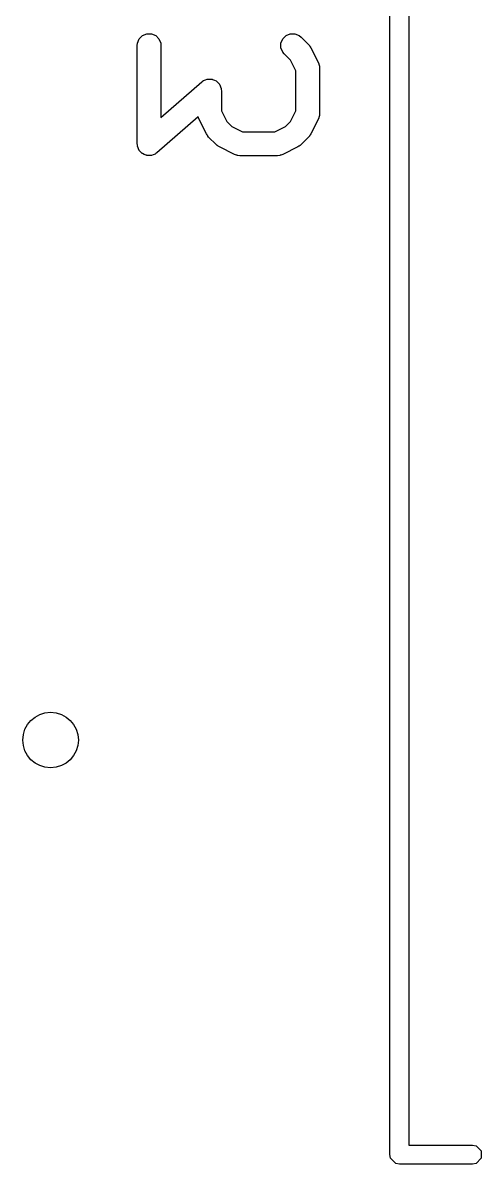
# Model space of a CAD drawing. Header units: inches. Extents: x 0.38 to 5.39, y 0.12 to 3.22.
# Drawn here: x 3.0437 to 3.1575, y 0.1576 to 0.4407 of the extents above; entities that cross this region are included whole.
import ezdxf

# ---------------------------------------------------------------- set-up
doc = ezdxf.new("R2010")
doc.units = ezdxf.units.IN
doc.header["$MEASUREMENT"] = 0
doc.layers.add('BLACK', color=250, linetype='CONTINUOUS')

msp = doc.modelspace()

# ---------------------------------------------------------------- linework, layer by layer
at = {"layer": 'BLACK', "linetype": 'CONTINUOUS'}
for p, q in [((3.13483, 0.15999), (3.13483, 0.55172)), ((3.13956, 0.54936), (3.13956, 0.16235)), ((3.07218, 0.43568), (3.07262, 0.43675)), ((3.07262, 0.43675), (3.07344, 0.43756)), ((3.07344, 0.43756), (3.0745, 0.438)), ((3.0745, 0.438), (3.07566, 0.438)), ((3.07566, 0.438), (3.07672, 0.43756)), ((3.07672, 0.43756), (3.07753, 0.43675)), ((3.07753, 0.43675), (3.07798, 0.43568)), ((3.1078, 0.43568), (3.10824, 0.43675)), ((3.10824, 0.43675), (3.10906, 0.43756)), ((3.10906, 0.43756), (3.11012, 0.438)), ((3.11012, 0.438), (3.11128, 0.438)), ((3.11128, 0.438), (3.11234, 0.43756)), ((3.11234, 0.43756), (3.11279, 0.4372)), ((3.11279, 0.4372), (3.11466, 0.43532)), ((3.07213, 0.43511), (3.07218, 0.43568)), ((3.07213, 0.41074), (3.07213, 0.43511)), ((3.07798, 0.43568), (3.07803, 0.43511)), ((3.07803, 0.43511), (3.07803, 0.41724)), ((3.1078, 0.43453), (3.1078, 0.43568)), ((3.10824, 0.43347), (3.1078, 0.43453)), ((3.10861, 0.43302), (3.10824, 0.43347)), ((3.11466, 0.43532), (3.11485, 0.4351)), ((3.11485, 0.4351), (3.11491, 0.43504)), ((3.11491, 0.43504), (3.11496, 0.43496)), ((3.11496, 0.43496), (3.11503, 0.43487)), ((3.11503, 0.43487), (3.11506, 0.4348)), ((3.11506, 0.4348), (3.11522, 0.43455)), ((3.11522, 0.43455), (3.11709, 0.4308)), ((3.11015, 0.43148), (3.10861, 0.43302)), ((3.1115, 0.42879), (3.11015, 0.43148)), ((3.11709, 0.4308), (3.1173, 0.43026)), ((3.1115, 0.41893), (3.1115, 0.42879)), ((3.1173, 0.43026), (3.1173, 0.43016)), ((3.1173, 0.43016), (3.11735, 0.43006)), ((3.11735, 0.43006), (3.1174, 0.42948)), ((3.1174, 0.42948), (3.1174, 0.41824)), ((3.07803, 0.41724), (3.08813, 0.42608)), ((3.08813, 0.42608), (3.08838, 0.42626)), ((3.08838, 0.42626), (3.08844, 0.42632)), ((3.08844, 0.42632), (3.08849, 0.42634)), ((3.08849, 0.42634), (3.0886, 0.42642)), ((3.0886, 0.42642), (3.08906, 0.42657)), ((3.08906, 0.42657), (3.0895, 0.42676)), ((3.0895, 0.42676), (3.0896, 0.42676)), ((3.0896, 0.42676), (3.0897, 0.42679)), ((3.0897, 0.42679), (3.09017, 0.42676)), ((3.09017, 0.42676), (3.09065, 0.42676)), ((3.09065, 0.42676), (3.09075, 0.42672)), ((3.09075, 0.42672), (3.09084, 0.42671)), ((3.09084, 0.42671), (3.09128, 0.4265)), ((3.09128, 0.4265), (3.09172, 0.42632)), ((3.09172, 0.42632), (3.09179, 0.42624)), ((3.09179, 0.42624), (3.09188, 0.4262)), ((3.09188, 0.4262), (3.09219, 0.42584)), ((3.09219, 0.42584), (3.09253, 0.4255)), ((3.09253, 0.4255), (3.09257, 0.42541)), ((3.09257, 0.42541), (3.09264, 0.42533)), ((3.09264, 0.42533), (3.09279, 0.42488)), ((3.09279, 0.42488), (3.09297, 0.42444)), ((3.09297, 0.42444), (3.09299, 0.4243)), ((3.09299, 0.4243), (3.09301, 0.42424)), ((3.09301, 0.42424), (3.093, 0.42416)), ((3.093, 0.42416), (3.09303, 0.42386)), ((3.09303, 0.42386), (3.09303, 0.41893)), ((3.08723, 0.41745), (3.07702, 0.40851)), ((3.08744, 0.41692), (3.08723, 0.41745)), ((3.08931, 0.41317), (3.08744, 0.41692)), ((3.09303, 0.41893), (3.09438, 0.41624)), ((3.09438, 0.41624), (3.09558, 0.41504)), ((3.10895, 0.41504), (3.11015, 0.41624)), ((3.11015, 0.41624), (3.1115, 0.41893)), ((3.11709, 0.41692), (3.11522, 0.41317)), ((3.1173, 0.41746), (3.11709, 0.41692)), ((3.11735, 0.41766), (3.1173, 0.41756)), ((3.1173, 0.41756), (3.1173, 0.41746)), ((3.1174, 0.41824), (3.11735, 0.41766)), ((3.09558, 0.41504), (3.09827, 0.41369)), ((3.09827, 0.41369), (3.10625, 0.41369)), ((3.10625, 0.41369), (3.10895, 0.41504)), ((3.07216, 0.41043), (3.07213, 0.41074)), ((3.08947, 0.41292), (3.08931, 0.41317)), ((3.0895, 0.41285), (3.08947, 0.41292)), ((3.08956, 0.41276), (3.0895, 0.41285)), ((3.08962, 0.41268), (3.08956, 0.41276)), ((3.08968, 0.41262), (3.08962, 0.41268)), ((3.08986, 0.4124), (3.08968, 0.41262)), ((3.09174, 0.41052), (3.08986, 0.4124)), ((3.09197, 0.41034), (3.09174, 0.41052)), ((3.11279, 0.41052), (3.11256, 0.41034)), ((3.11466, 0.4124), (3.11279, 0.41052)), ((3.11485, 0.41262), (3.11466, 0.4124)), ((3.11491, 0.41268), (3.11485, 0.41262)), ((3.11496, 0.41276), (3.11491, 0.41268)), ((3.11503, 0.41285), (3.11496, 0.41276)), ((3.11506, 0.41292), (3.11503, 0.41285)), ((3.11522, 0.41317), (3.11506, 0.41292)), ((3.07215, 0.41035), (3.07216, 0.41043)), ((3.07217, 0.4103), (3.07215, 0.41035)), ((3.07218, 0.41016), (3.07217, 0.4103)), ((3.07237, 0.40972), (3.07218, 0.41016)), ((3.07252, 0.40926), (3.07237, 0.40972)), ((3.07259, 0.40919), (3.07252, 0.40926)), ((3.07262, 0.4091), (3.07259, 0.40919)), ((3.07296, 0.40876), (3.07262, 0.4091)), ((3.07328, 0.4084), (3.07296, 0.40876)), ((3.07337, 0.40835), (3.07328, 0.4084)), ((3.07344, 0.40828), (3.07337, 0.40835)), ((3.07388, 0.4081), (3.07344, 0.40828)), ((3.07431, 0.40789), (3.07388, 0.4081)), ((3.07441, 0.40788), (3.07431, 0.40789)), ((3.0745, 0.40784), (3.07441, 0.40788)), ((3.07498, 0.40784), (3.0745, 0.40784)), ((3.07546, 0.40781), (3.07498, 0.40784)), ((3.07556, 0.40784), (3.07546, 0.40781)), ((3.07566, 0.40784), (3.07556, 0.40784)), ((3.0761, 0.40802), (3.07566, 0.40784)), ((3.07655, 0.40818), (3.0761, 0.40802)), ((3.07667, 0.40826), (3.07655, 0.40818)), ((3.07672, 0.40828), (3.07667, 0.40826)), ((3.07677, 0.40834), (3.07672, 0.40828)), ((3.07702, 0.40851), (3.07677, 0.40834)), ((3.09202, 0.41028), (3.09197, 0.41034)), ((3.09211, 0.41022), (3.09202, 0.41028)), ((3.09219, 0.41016), (3.09211, 0.41022)), ((3.09226, 0.41013), (3.09219, 0.41016)), ((3.09251, 0.40997), (3.09226, 0.41013)), ((3.09626, 0.4081), (3.09251, 0.40997)), ((3.0968, 0.40789), (3.09626, 0.4081)), ((3.0969, 0.40788), (3.0968, 0.40789)), ((3.097, 0.40784), (3.0969, 0.40788)), ((3.09758, 0.40778), (3.097, 0.40784)), ((3.10695, 0.40778), (3.09758, 0.40778)), ((3.10753, 0.40784), (3.10695, 0.40778)), ((3.10762, 0.40788), (3.10753, 0.40784)), ((3.10773, 0.40789), (3.10762, 0.40788)), ((3.10827, 0.4081), (3.10773, 0.40789)), ((3.11202, 0.40997), (3.10827, 0.4081)), ((3.11227, 0.41013), (3.11202, 0.40997)), ((3.11234, 0.41016), (3.11227, 0.41013)), ((3.11242, 0.41022), (3.11234, 0.41016)), ((3.11251, 0.41028), (3.11242, 0.41022)), ((3.11256, 0.41034), (3.11251, 0.41028)), ((3.13956, 0.16235), (3.15531, 0.16235)), ((3.15531, 0.16235), (3.15621, 0.16217)), ((3.15621, 0.16217), (3.15749, 0.1609)), ((3.13501, 0.15909), (3.13483, 0.15999)), ((3.13629, 0.15781), (3.13501, 0.15909)), ((3.15749, 0.15909), (3.15621, 0.15781)), ((3.15749, 0.1609), (3.15749, 0.15909)), ((3.1372, 0.15763), (3.13629, 0.15781)), ((3.15531, 0.15763), (3.1372, 0.15763)), ((3.15621, 0.15781), (3.15531, 0.15763))]:
    msp.add_line(p, q, dxfattribs=at)
at = {"layer": 'BLACK'}
msp.add_circle((3.05063, 0.26283), 0.00689, dxfattribs=at)
msp.add_circle((3.05063, 0.26283), 0.00689, dxfattribs=at)

doc.saveas('drawing.dxf')
